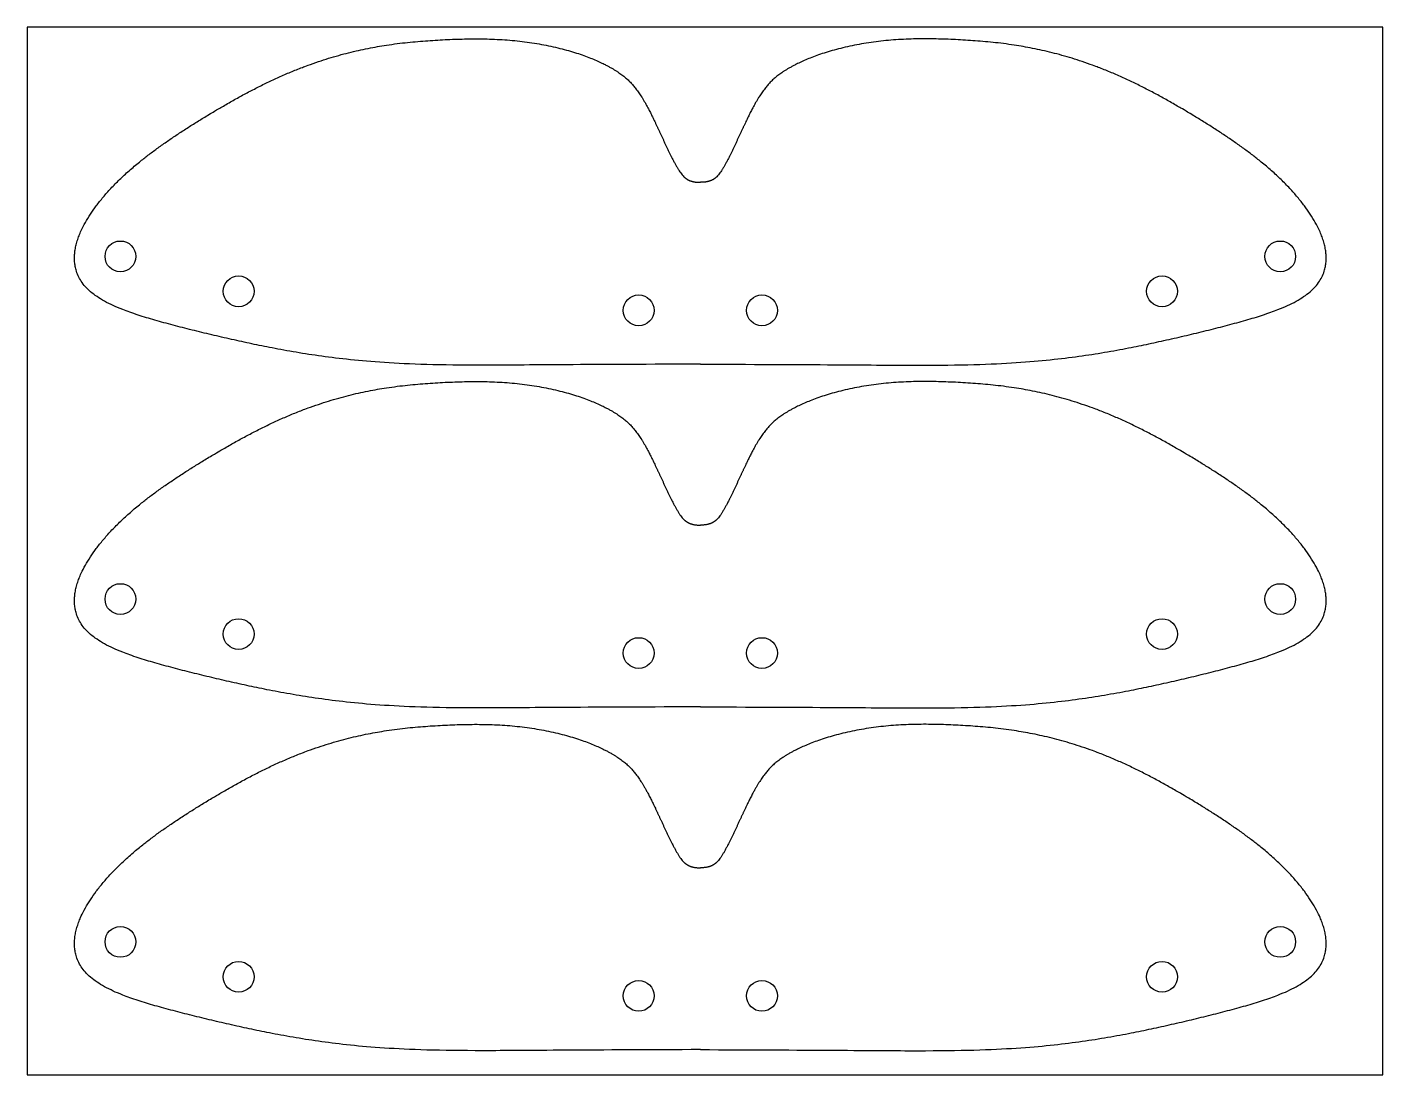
# Model space of a CAD drawing. Header units: inches. Extents: x -5.5 to 5.5, y -3.9 to 4.6.
import ezdxf

# ---------------------------------------------------------------- set-up
doc = ezdxf.new("R2010")
doc.units = ezdxf.units.IN
doc.layers.get('0').update_dxf_attribs({"linetype": 'CONTINUOUS'})

msp = doc.modelspace()

# ---------------------------------------------------------------- linework, layer by layer
msp.add_lwpolyline([(5.538, 4.591), (-5.462, 4.591), (-5.462, -3.909), (5.538, -3.909)], close=True)
for centre in [(-4.705, 2.731), (-4.705, 2.731), (4.705, 2.731), (4.705, 2.731), (-3.746, 2.448), (-3.746, 2.448), (3.746, 2.448), (3.746, 2.448), (-0.5, 2.293), (-0.5, 2.293), (0.5, 2.293), (0.5, 2.293), (-4.705, -0.049), (-4.705, -0.049), (4.705, -0.049), (4.705, -0.049), (-3.746, -0.333), (-3.746, -0.333), (3.746, -0.333), (3.746, -0.333), (-0.5, -0.487), (-0.5, -0.487), (0.5, -0.487), (0.5, -0.487), (-4.705, -2.83), (-4.705, -2.83), (4.705, -2.83), (4.705, -2.83), (-3.746, -3.113), (-3.746, -3.113), (3.746, -3.113), (3.746, -3.113), (-0.5, -3.268), (-0.5, -3.268), (0.5, -3.268), (0.5, -3.268)]:
    msp.add_circle(centre, 0.125)
for points in [[(0, 1.857), (-1.178, 1.857), (-2.224, 1.826), (-2.968, 1.887), (-3.542, 1.988), (-4.364, 2.188), (-5.012, 2.364), (-5.139, 2.692), (-5.03, 3.025), (-4.64, 3.489), (-4.019, 3.866), (-3.388, 4.251), (-2.649, 4.465), (-2.115, 4.487), (-1.576, 4.522), (-0.994, 4.408), (-0.697, 4.255), (-0.574, 4.168), (-0.478, 4.036), (-0.39, 3.887), (-0.219, 3.485), (-0.158, 3.393), (-0.097, 3.332), (0, 3.332)], [(0, 1.857), (-1.178, 1.857), (-2.224, 1.826), (-2.968, 1.887), (-3.542, 1.988), (-4.364, 2.188), (-5.012, 2.364), (-5.139, 2.692), (-5.03, 3.025), (-4.64, 3.489), (-4.019, 3.866), (-3.388, 4.251), (-2.649, 4.465), (-2.115, 4.487), (-1.576, 4.522), (-0.994, 4.408), (-0.697, 4.255), (-0.574, 4.168), (-0.478, 4.036), (-0.39, 3.887), (-0.219, 3.485), (-0.158, 3.393), (-0.097, 3.332), (0, 3.332)], [(0, 1.857), (1.178, 1.857), (2.224, 1.826), (2.968, 1.887), (3.542, 1.988), (4.364, 2.188), (5.012, 2.364), (5.139, 2.692), (5.03, 3.025), (4.64, 3.489), (4.019, 3.866), (3.388, 4.251), (2.649, 4.465), (2.115, 4.487), (1.576, 4.522), (0.994, 4.408), (0.697, 4.255), (0.574, 4.168), (0.478, 4.036), (0.39, 3.887), (0.219, 3.485), (0.158, 3.393), (0.097, 3.332), (0, 3.332)], [(0, 1.857), (1.178, 1.857), (2.224, 1.826), (2.968, 1.887), (3.542, 1.988), (4.364, 2.188), (5.012, 2.364), (5.139, 2.692), (5.03, 3.025), (4.64, 3.489), (4.019, 3.866), (3.388, 4.251), (2.649, 4.465), (2.115, 4.487), (1.576, 4.522), (0.994, 4.408), (0.697, 4.255), (0.574, 4.168), (0.478, 4.036), (0.39, 3.887), (0.219, 3.485), (0.158, 3.393), (0.097, 3.332), (0, 3.332)], [(0, -0.923), (-1.178, -0.923), (-2.224, -0.955), (-2.968, -0.893), (-3.542, -0.793), (-4.364, -0.592), (-5.012, -0.416), (-5.139, -0.088), (-5.03, 0.245), (-4.64, 0.709), (-4.019, 1.085), (-3.388, 1.47), (-2.649, 1.685), (-2.115, 1.707), (-1.576, 1.742), (-0.994, 1.628), (-0.697, 1.475), (-0.574, 1.387), (-0.478, 1.256), (-0.39, 1.107), (-0.219, 0.704), (-0.158, 0.612), (-0.097, 0.551), (0, 0.551)], [(0, -0.923), (-1.178, -0.923), (-2.224, -0.955), (-2.968, -0.893), (-3.542, -0.793), (-4.364, -0.592), (-5.012, -0.416), (-5.139, -0.088), (-5.03, 0.245), (-4.64, 0.709), (-4.019, 1.085), (-3.388, 1.47), (-2.649, 1.685), (-2.115, 1.707), (-1.576, 1.742), (-0.994, 1.628), (-0.697, 1.475), (-0.574, 1.387), (-0.478, 1.256), (-0.39, 1.107), (-0.219, 0.704), (-0.158, 0.612), (-0.097, 0.551), (0, 0.551)], [(0, -0.923), (1.178, -0.923), (2.224, -0.955), (2.968, -0.893), (3.542, -0.793), (4.364, -0.592), (5.012, -0.416), (5.139, -0.088), (5.03, 0.245), (4.64, 0.709), (4.019, 1.085), (3.388, 1.47), (2.649, 1.685), (2.115, 1.707), (1.576, 1.742), (0.994, 1.628), (0.697, 1.475), (0.574, 1.387), (0.478, 1.256), (0.39, 1.107), (0.219, 0.704), (0.158, 0.612), (0.097, 0.551), (0, 0.551)], [(0, -0.923), (1.178, -0.923), (2.224, -0.955), (2.968, -0.893), (3.542, -0.793), (4.364, -0.592), (5.012, -0.416), (5.139, -0.088), (5.03, 0.245), (4.64, 0.709), (4.019, 1.085), (3.388, 1.47), (2.649, 1.685), (2.115, 1.707), (1.576, 1.742), (0.994, 1.628), (0.697, 1.475), (0.574, 1.387), (0.478, 1.256), (0.39, 1.107), (0.219, 0.704), (0.158, 0.612), (0.097, 0.551), (0, 0.551)], [(0, -3.704), (-1.178, -3.704), (-2.224, -3.735), (-2.968, -3.674), (-3.542, -3.573), (-4.364, -3.373), (-5.012, -3.197), (-5.139, -2.869), (-5.03, -2.536), (-4.64, -2.072), (-4.019, -1.695), (-3.388, -1.31), (-2.649, -1.096), (-2.115, -1.074), (-1.576, -1.039), (-0.994, -1.153), (-0.697, -1.306), (-0.574, -1.393), (-0.478, -1.525), (-0.39, -1.674), (-0.219, -2.076), (-0.158, -2.168), (-0.097, -2.229), (0, -2.229)], [(0, -3.704), (-1.178, -3.704), (-2.224, -3.735), (-2.968, -3.674), (-3.542, -3.573), (-4.364, -3.373), (-5.012, -3.197), (-5.139, -2.869), (-5.03, -2.536), (-4.64, -2.072), (-4.019, -1.695), (-3.388, -1.31), (-2.649, -1.096), (-2.115, -1.074), (-1.576, -1.039), (-0.994, -1.153), (-0.697, -1.306), (-0.574, -1.393), (-0.478, -1.525), (-0.39, -1.674), (-0.219, -2.076), (-0.158, -2.168), (-0.097, -2.229), (0, -2.229)], [(0, -3.704), (1.178, -3.704), (2.224, -3.735), (2.968, -3.674), (3.542, -3.573), (4.364, -3.373), (5.012, -3.197), (5.139, -2.869), (5.03, -2.536), (4.64, -2.072), (4.019, -1.695), (3.388, -1.31), (2.649, -1.096), (2.115, -1.074), (1.576, -1.039), (0.994, -1.153), (0.697, -1.306), (0.574, -1.393), (0.478, -1.525), (0.39, -1.674), (0.219, -2.076), (0.158, -2.168), (0.097, -2.229), (0, -2.229)], [(0, -3.704), (1.178, -3.704), (2.224, -3.735), (2.968, -3.674), (3.542, -3.573), (4.364, -3.373), (5.012, -3.197), (5.139, -2.869), (5.03, -2.536), (4.64, -2.072), (4.019, -1.695), (3.388, -1.31), (2.649, -1.096), (2.115, -1.074), (1.576, -1.039), (0.994, -1.153), (0.697, -1.306), (0.574, -1.393), (0.478, -1.525), (0.39, -1.674), (0.219, -2.076), (0.158, -2.168), (0.097, -2.229), (0, -2.229)]]:
    msp.add_open_spline(points, degree=5)

doc.saveas('drawing.dxf')
